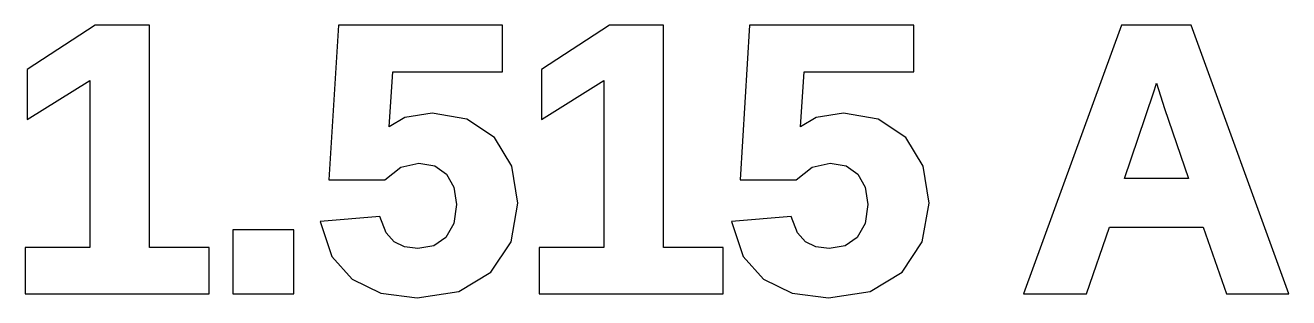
# Model space of a CAD drawing. Header units: metres. Extents: x 3 to 109, y 1 to 21.
# Drawn here: x 3.26 to 19.48, y 1.29 to 4.79 of the extents above; entities outside this region: 4.
import ezdxf

# ---------------------------------------------------------------- set-up
doc = ezdxf.new("R2010")
doc.units = ezdxf.units.M

msp = doc.modelspace()

# ---------------------------------------------------------------- linework, layer by layer
for p, q in [((95.8909, 20.9505), (95.6771, 20.3505)), ((108.673, 20.9505), (95.8909, 20.9505)), ((108.901, 20.3505), (108.673, 20.9505)), ((95.6771, 20.3505), (108.901, 20.3505)), ((4.1553, 4.78526), (3.28227, 4.21892)), ((4.85144, 4.78526), (4.1553, 4.78526)), ((4.85144, 1.93716), (4.85144, 4.78526)), ((7.27518, 4.78526), (7.15274, 2.80315)), ((9.38252, 4.78526), (7.27518, 4.78526)), ((9.38252, 4.18921), (9.38252, 4.78526)), ((10.7545, 4.78526), (9.88148, 4.21892)), ((11.4507, 4.78526), (10.7545, 4.78526)), ((11.4507, 1.93716), (11.4507, 4.78526)), ((12.5555, 4.78526), (12.433, 2.80315)), ((14.6628, 4.78526), (12.5555, 4.78526)), ((14.6628, 4.18921), (14.6628, 4.78526)), ((17.3282, 4.78526), (16.0718, 1.34109)), ((18.2242, 4.78526), (17.3282, 4.78526)), ((19.4758, 1.34109), (18.2242, 4.78526)), ((3.28227, 4.21892), (3.28227, 3.57704)), ((9.88148, 4.21892), (9.88148, 3.57704)), ((3.28227, 3.57704), (4.08447, 4.07785)), ((4.08447, 4.07785), (4.08447, 1.93716)), ((7.92882, 3.4852), (7.97432, 4.18921)), ((7.97432, 4.18921), (9.38252, 4.18921)), ((9.88148, 3.57704), (10.6837, 4.07785)), ((10.6837, 4.07785), (10.6837, 1.93716)), ((13.2091, 3.4852), (13.2546, 4.18921)), ((13.2546, 4.18921), (14.6628, 4.18921)), ((17.6337, 3.60254), (17.7527, 3.9583)), ((17.7527, 3.9583), (17.778, 4.04283)), ((17.778, 4.04283), (17.8806, 3.71802)), ((8.12796, 3.60236), (7.92882, 3.4852)), ((8.47836, 3.65857), (8.12796, 3.60236)), ((8.92628, 3.58118), (8.47836, 3.65857)), ((9.27797, 3.34669), (8.92628, 3.58118)), ((13.4082, 3.60236), (13.2091, 3.4852)), ((13.7587, 3.65857), (13.4082, 3.60236)), ((14.2066, 3.58118), (13.7587, 3.65857)), ((14.5583, 3.34669), (14.2066, 3.58118)), ((17.3667, 2.82245), (17.6337, 3.60254)), ((17.8806, 3.71802), (18.188, 2.82245)), ((9.50346, 2.97874), (9.27797, 3.34669)), ((14.7837, 2.97874), (14.5583, 3.34669)), ((7.87384, 2.80315), (8.07945, 2.9687)), ((8.07945, 2.9687), (8.31046, 3.01816)), ((8.31046, 3.01816), (8.51355, 2.98233)), ((8.51355, 2.98233), (8.66322, 2.87682)), ((9.57779, 2.50383), (9.50346, 2.97874)), ((13.1541, 2.80315), (13.3597, 2.9687)), ((13.3597, 2.9687), (13.5907, 3.01816)), ((13.5907, 3.01816), (13.7938, 2.98233)), ((13.7938, 2.98233), (13.9435, 2.87682)), ((14.8581, 2.50383), (14.7837, 2.97874)), ((7.15274, 2.80315), (7.87384, 2.80315)), ((8.66322, 2.87682), (8.75809, 2.71043)), ((12.433, 2.80315), (13.1541, 2.80315)), ((13.9435, 2.87682), (14.0384, 2.71043)), ((18.188, 2.82245), (17.3667, 2.82245)), ((8.75809, 2.71043), (8.79066, 2.48979)), ((14.0384, 2.71043), (14.071, 2.48979)), ((8.79066, 2.48979), (8.75594, 2.24246)), ((9.49178, 2.00781), (9.57779, 2.50383)), ((14.071, 2.48979), (14.0362, 2.24246)), ((14.7721, 2.00781), (14.8581, 2.50383)), ((7.80852, 2.33403), (7.04056, 2.27115)), ((7.04056, 2.27115), (7.19356, 1.8221)), ((7.89117, 2.12321), (7.80852, 2.33403)), ((13.0888, 2.33403), (12.3209, 2.27115)), ((12.3209, 2.27115), (12.4738, 1.8221)), ((13.1715, 2.12321), (13.0888, 2.33403)), ((6.70598, 2.16501), (5.92004, 2.16501)), ((5.92004, 2.16501), (5.92004, 1.34109)), ((6.70598, 1.34109), (6.70598, 2.16501)), ((7.99136, 2.01086), (7.89117, 2.12321)), ((8.75594, 2.24246), (8.65515, 2.06668)), ((13.2717, 2.01086), (13.1715, 2.12321)), ((14.0362, 2.24246), (13.9354, 2.06668)), ((16.879, 1.34109), (17.1757, 2.19556)), ((17.1757, 2.19556), (18.3791, 2.19556)), ((18.3791, 2.19556), (18.6758, 1.34109)), ((8.12532, 1.94576), (7.99136, 2.01086)), ((8.49988, 1.95999), (8.2942, 1.92349)), ((8.65515, 2.06668), (8.49988, 1.95999)), ((9.23129, 1.62097), (9.49178, 2.00781)), ((13.4056, 1.94576), (13.2717, 2.01086)), ((13.7802, 1.95999), (13.5745, 1.92349)), ((13.9354, 2.06668), (13.7802, 1.95999)), ((14.5116, 1.62097), (14.7721, 2.00781)), ((4.08447, 1.93716), (3.25616, 1.93716)), ((3.25616, 1.93716), (3.25616, 1.34109)), ((5.61806, 1.93716), (4.85144, 1.93716)), ((5.61806, 1.34109), (5.61806, 1.93716)), ((7.19356, 1.8221), (7.45161, 1.52965)), ((8.2942, 1.92349), (8.12532, 1.94576)), ((10.6837, 1.93716), (9.85538, 1.93716)), ((9.85538, 1.93716), (9.85538, 1.34109)), ((12.2173, 1.93716), (11.4507, 1.93716)), ((12.2173, 1.34109), (12.2173, 1.93716)), ((12.4738, 1.8221), (12.7319, 1.52965)), ((13.5745, 1.92349), (13.4056, 1.94576)), ((7.45161, 1.52965), (7.82083, 1.3517)), ((8.8208, 1.37431), (9.23129, 1.62097)), ((12.7319, 1.52965), (13.1011, 1.3517)), ((14.1011, 1.37431), (14.5116, 1.62097)), ((3.25616, 1.34109), (5.61806, 1.34109)), ((5.92004, 1.34109), (6.70598, 1.34109)), ((7.82083, 1.3517), (8.28886, 1.29317)), ((8.28886, 1.29317), (8.8208, 1.37431)), ((9.85538, 1.34109), (12.2173, 1.34109)), ((13.1011, 1.3517), (13.5692, 1.29317)), ((13.5692, 1.29317), (14.1011, 1.37431)), ((16.0718, 1.34109), (16.879, 1.34109)), ((18.6758, 1.34109), (19.4758, 1.34109))]:
    msp.add_line(p, q)

doc.saveas('drawing.dxf')
